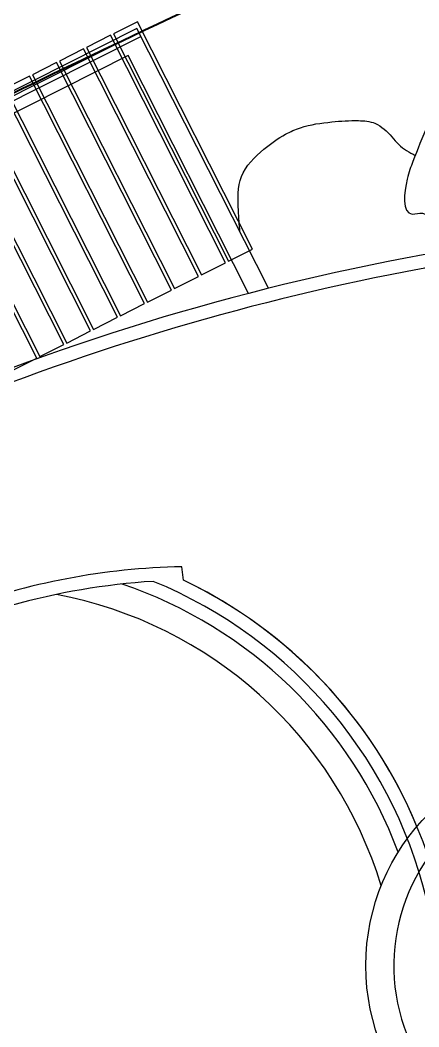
# Model space of a CAD drawing. Extents: x 2080 to 102394, y 2071 to 93424.
# Drawn here: x 85812 to 85990, y 81925.8 to 82375.9 of the extents above; entities that cross this region are included whole.
import ezdxf

# ---------------------------------------------------------------- set-up
doc = ezdxf.new("R2010")
doc.units = 0
doc.header["$LTSCALE"] = 20
doc.header["$MEASUREMENT"] = 0
for name, color, linetype in [('BLACK STONE', 7, 'Continuous'), ('HANDRAIL', 1, 'Continuous'), ('R.C.C Wall', 50, 'Continuous')]:
    doc.layers.add(name, color=color, linetype=linetype)
doc.layers.add('BUILDING', color=4, linetype='Continuous', lineweight=40)

msp = doc.modelspace()

# ---------------------------------------------------------------- linework, layer by layer
at = {"color": 2, "linetype": 'Continuous', "ltscale": 0.5}
for p, q in [((85864.163, 82372.182, 0.504), (85542.92, 82209.691, 0.504)), ((85922.934, 82255.992, 0.504), (85864.163, 82372.182, 0.504)), ((85860.194, 82360.089, 0.504), (85555.014, 82205.723, 0.504)), ((85914.002, 82253.711, 0.504), (85860.194, 82360.089, 0.504))]:
    msp.add_line(p, q, dxfattribs=at)
at = {"color": 41, "linetype": 'Continuous', "ltscale": 0.5, "elevation": 0.504}
for points in [[(85905.047, 82268.092), (85915.755, 82273.508), (85864.329, 82375.178), (85853.621, 82369.761)], [(85893.001, 82261.998), (85903.709, 82267.415), (85852.282, 82369.084), (85841.574, 82363.668)], [(85880.954, 82255.905), (85891.662, 82261.321), (85840.236, 82362.991), (85829.527, 82357.575)], [(85868.907, 82249.812), (85879.616, 82255.228), (85828.189, 82356.898), (85817.481, 82351.481)], [(85856.861, 82243.718), (85867.569, 82249.135), (85816.142, 82350.804), (85805.434, 82345.388)], [(85844.814, 82237.625), (85855.522, 82243.041), (85804.096, 82344.711), (85793.388, 82339.294)], [(85832.768, 82231.531), (85843.476, 82236.948), (85792.049, 82338.617), (85781.341, 82333.201)], [(85820.721, 82225.438), (85831.429, 82230.854), (85780.003, 82332.524), (85769.295, 82327.108)], [(85808.675, 82219.344), (85819.383, 82224.761), (85767.956, 82326.431), (85757.248, 82321.014)]]:
    msp.add_lwpolyline(points, close=True, dxfattribs=at)
at = {"linetype": 'Continuous', "ltscale": 0.5}
msp.add_circle((86062.841, 81953.208, 0.504), 96.48, dxfattribs=at)
for radius, start, end in [(212.033, 22.48844, 64.36532), (200.033, 20.35299, 71.26525), (188.033, 16.849, 79.29448)]:
    msp.add_arc((85793.235, 81934.371, 0.504), radius, start, end, dxfattribs=at)
msp.add_spline([(86077.587, 82335.188, 0.504), (86020.784, 82346.394, 0.504), (85998.45, 82336.965, 0.504), (85994.01, 82329.115, 0.504), (85987.37, 82312.679, 0.504), (85984.794, 82304.837, 0.504), (85987.101, 82289.191, 0.504), (85991.574, 82289.585, 0.504), (85994.038, 82275.894, 0.504), (85992.834, 82265.004, 0.504)], degree=3, dxfattribs=at)
msp.add_open_spline([(85910.145, 82281.277, 0.504), (85909.865, 82284.418, 0.504), (85909.249, 82292.738, 0.504), (85908.879, 82306.851, 0.504), (85919.665, 82317.7, 0.504), (85929.024, 82324.403, 0.504), (85939.241, 82328.975, 0.504), (85950.429, 82330.396, 0.504), (85961.481, 82331.259, 0.504), (85971.482, 82330.373, 0.504), (85976.99, 82325.017, 0.504), (85981.818, 82319.015, 0.504), (85985.786, 82316.803, 0.504), (85988.399, 82315.346, 0.504)], degree=3, knots=[34.1237539, 34.1237539, 34.1237539, 34.1237539, 43.4639647, 58.6323201, 74.4725632, 86.2443578, 93.4936786, 107.7442444, 119.6244346, 127.10287, 136.8160832, 141.3985885, 150.2260183, 150.2260183, 150.2260183, 150.2260183], dxfattribs=at)
at = {"layer": 'BLACK STONE', "linetype": 'Continuous', "ltscale": 0.5}
msp.add_arc((86062.841, 81953.208, 0.504), 84.011, 46.54655, 7.1159, dxfattribs=at)
at = {"layer": 'BUILDING', "linetype": 'Continuous', "ltscale": 0.5}
for radius, start in [(4622.404, 110.843448), (4562.404, 112.672018)]:
    msp.add_arc((87809.699, 78242.867, 0.301), radius, start, 118.058018, dxfattribs=at)
at = {"layer": 'HANDRAIL'}
for p, q in [((85865.066, 82370.398, 0.504), (85543.823, 82207.907, 0.504)), ((85865.968, 82368.613, 0.504), (85544.726, 82206.122, 0.504))]:
    msp.add_line(p, q, dxfattribs=at)
at = {"layer": 'R.C.C Wall', "ltscale": 0.5}
msp.add_line((85884.967, 82125.534, 0.504), (85884.209, 82131.522, 0.504), dxfattribs=at)
at = {"layer": 'R.C.C Wall', "ltscale": 0.5, "elevation": 0.504}
for points in [[(85884.209, 82131.522, 0.0844895), (85783.199, 82112.339, 0.0844895)], [(85871.409, 82124.998, 0.1077616), (85748.283, 82090.016, 0.1622777), (85681.513, 82022.623, 0.1726004), (85655.367, 81874.92, 0.1859432), (85871.398, 81580.759)]]:
    msp.add_lwpolyline(points, format="xyb", dxfattribs=at)
at = {"layer": 'R.C.C Wall', "ltscale": 0.5}
for centre, radius, start, end in [((86187.213, 81202.699, 0.504), 1085.941, 89.402412, 116.362832), ((86187.213, 81202.699, 0.504), 1079.941, 89.560252, 113.620386), ((85793.235, 81934.371, 0.504), 206.033, 11.88063, 67.70197), ((85793.235, 81934.371, 0.504), 212.033, 14.12889, 64.36532)]:
    msp.add_arc(centre, radius, start, end, dxfattribs=at)

doc.saveas('drawing.dxf')
